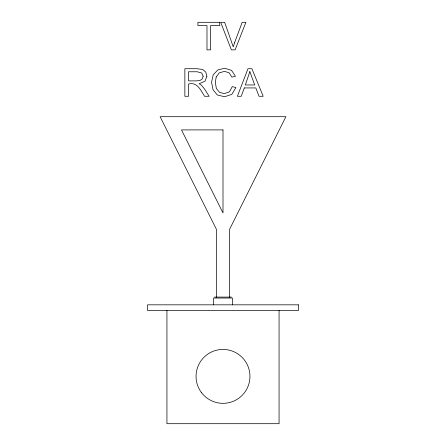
<?xml version="1.0" encoding="UTF-8"?>
<svg xmlns="http://www.w3.org/2000/svg" width="446" height="446" viewBox="0 0 446 446"><rect width="100%" height="100%" fill="white"/><g stroke="black" fill="none" stroke-linecap="round" stroke-linejoin="round"><path stroke-width="0.67" d="M214.509 297.092L231.491 297.092M279.062 310.488L279.062 423.7L166.938 423.7L166.938 310.488M232.433 304.802L232.433 298.034L213.567 298.034L213.567 304.802M229.601 297.281L229.601 229.283L285.892 116.701L160.108 116.701L216.399 229.283L216.399 297.281M216.187 76.985L215.323 82.276L216.343 88.414L219.532 92.333L224.215 93.632L229.406 91.865L232.282 86.619L235.928 87.539L231.803 94.39L224.516 96.754L217.269 94.937L213.021 89.685L211.56 82.293L213.205 74.783L217.888 69.916L224.572 68.249L231.53 70.356L235.455 76.277L231.864 77.125L229.082 72.743L224.494 71.371L219.187 72.893L216.187 76.985M249.86 71.616L245.345 84.963L254.688 84.963L249.86 71.616M203.136 76.238L202.406 78.713L200.26 80.369L196.351 80.882L188.513 80.882L188.513 71.767L197.232 71.767L201.72 73.027L203.136 76.238M234.735 42.325L233.247 46.836L224.639 22.3L220.686 22.3L231.368 49.863L235.109 49.863L245.902 22.3L242.178 22.3L234.735 42.325M244.291 87.934L241.269 96.28L237.395 96.28L247.976 68.717L251.906 68.717L263.19 96.28L259.031 96.28L255.82 87.934L244.291 87.934M206.899 76.238L204.998 81.183L199.133 83.742L201.336 85.114L204.363 88.782L209.152 96.28L204.569 96.28C200.683 90.298 197.344 81.607 188.513 84.043L188.513 96.28L184.861 96.28L184.861 68.717L197.082 68.717L202.685 69.465L205.751 72.085L206.899 76.238M219.75 22.3L197.901 22.3L197.901 25.55L206.983 25.55L206.983 49.863L210.629 49.863L210.629 25.55L219.75 25.55L219.75 22.3M223 129.909L181.472 129.909L223 212.959L223 129.909M298.463 304.83L147.537 304.83L147.537 310.488L298.463 310.488L298.463 304.83M201.614 392.787A26.955 26.955 0 0 0 247.904 386.693A26.955 26.955 0 0 0 219.482 349.658A26.955 26.955 0 0 0 201.614 392.787"/></g></svg>
